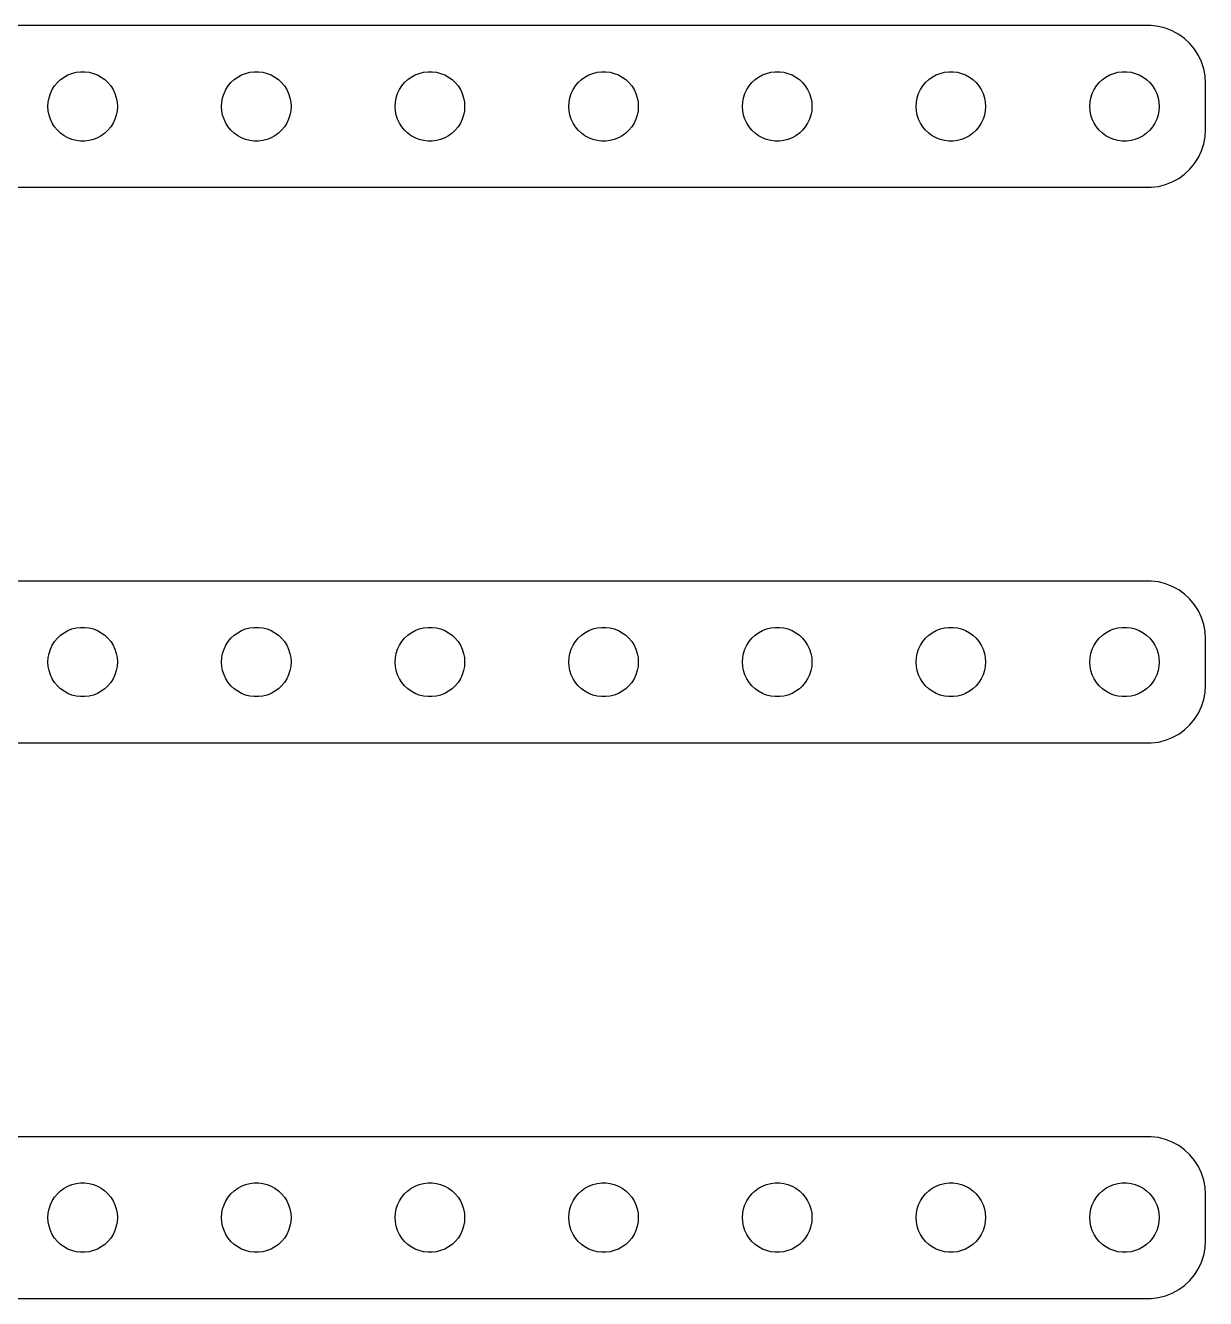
# Model space of a CAD drawing. Header units: metres. Extents: x -48.5 to 48.5, y 44.5 to 99.5.
# Drawn here: x -2.5 to 48.5, y 44.5 to 99.5 of the extents above; entities that cross this region are included whole.
import ezdxf

# ---------------------------------------------------------------- set-up
doc = ezdxf.new("R2010")
doc.units = ezdxf.units.M

msp = doc.modelspace()

# ---------------------------------------------------------------- linework, layer by layer
for p, q in [((46.157, 99.4951), (-46.157, 99.4951)), ((46.4684, 99.4557), (46.157, 99.4951)), ((46.7725, 99.3776), (46.4684, 99.4557)), ((47.0644, 99.2621), (46.7725, 99.3776)), ((47.3396, 99.1108), (47.0644, 99.2621)), ((47.5936, 98.9263), (47.3396, 99.1108)), ((47.8224, 98.7114), (47.5936, 98.9263)), ((48.0225, 98.4695), (47.8224, 98.7114)), ((48.1908, 98.2044), (48.0225, 98.4695)), ((48.3244, 97.9203), (48.1908, 98.2044)), ((48.4214, 97.6217), (48.3244, 97.9203)), ((-0.80373, 97.2665), (-0.63866, 97.3572)), ((-0.63866, 97.3572), (-0.46352, 97.4266)), ((-0.46352, 97.4266), (-0.28107, 97.4734)), ((-0.28107, 97.4734), (-0.09418, 97.497)), ((-0.09418, 97.497), (0.09418, 97.497)), ((0.09418, 97.497), (0.28107, 97.4734)), ((0.28107, 97.4734), (0.46352, 97.4266)), ((0.46352, 97.4266), (0.63866, 97.3572)), ((0.63866, 97.3572), (0.80373, 97.2665)), ((6.69626, 97.2665), (6.86133, 97.3572)), ((6.86133, 97.3572), (7.03647, 97.4266)), ((7.03647, 97.4266), (7.21892, 97.4734)), ((7.21892, 97.4734), (7.40581, 97.497)), ((7.40581, 97.497), (7.59418, 97.497)), ((7.59418, 97.497), (7.78107, 97.4734)), ((7.78107, 97.4734), (7.96352, 97.4266)), ((7.96352, 97.4266), (8.13866, 97.3572)), ((8.13866, 97.3572), (8.30373, 97.2665)), ((14.1963, 97.2665), (14.3613, 97.3572)), ((14.3613, 97.3572), (14.5365, 97.4266)), ((14.5365, 97.4266), (14.7189, 97.4734)), ((14.7189, 97.4734), (14.9058, 97.497)), ((14.9058, 97.497), (15.0942, 97.497)), ((15.0942, 97.497), (15.2811, 97.4734)), ((15.2811, 97.4734), (15.4635, 97.4266)), ((15.4635, 97.4266), (15.6387, 97.3572)), ((15.6387, 97.3572), (15.8037, 97.2665)), ((21.6963, 97.2665), (21.8613, 97.3572)), ((21.8613, 97.3572), (22.0365, 97.4266)), ((22.0365, 97.4266), (22.2189, 97.4734)), ((22.2189, 97.4734), (22.4058, 97.497)), ((22.4058, 97.497), (22.5942, 97.497)), ((22.5942, 97.497), (22.7811, 97.4734)), ((22.7811, 97.4734), (22.9635, 97.4266)), ((22.9635, 97.4266), (23.1387, 97.3572)), ((23.1387, 97.3572), (23.3037, 97.2665)), ((29.1963, 97.2665), (29.3613, 97.3572)), ((29.3613, 97.3572), (29.5365, 97.4266)), ((29.5365, 97.4266), (29.7189, 97.4734)), ((29.7189, 97.4734), (29.9058, 97.497)), ((29.9058, 97.497), (30.0942, 97.497)), ((30.0942, 97.497), (30.2811, 97.4734)), ((30.2811, 97.4734), (30.4635, 97.4266)), ((30.4635, 97.4266), (30.6387, 97.3572)), ((30.6387, 97.3572), (30.8037, 97.2665)), ((36.6963, 97.2665), (36.8613, 97.3572)), ((36.8613, 97.3572), (37.0365, 97.4266)), ((37.0365, 97.4266), (37.2189, 97.4734)), ((37.2189, 97.4734), (37.4058, 97.497)), ((37.4058, 97.497), (37.5942, 97.497)), ((37.5942, 97.497), (37.7811, 97.4734)), ((37.7811, 97.4734), (37.9635, 97.4266)), ((37.9635, 97.4266), (38.1387, 97.3572)), ((38.1387, 97.3572), (38.3037, 97.2665)), ((44.1963, 97.2665), (44.3613, 97.3572)), ((44.3613, 97.3572), (44.5365, 97.4266)), ((44.5365, 97.4266), (44.7189, 97.4734)), ((44.7189, 97.4734), (44.9058, 97.497)), ((44.9058, 97.497), (45.0942, 97.497)), ((45.0942, 97.497), (45.2811, 97.4734)), ((45.2811, 97.4734), (45.4635, 97.4266)), ((45.4635, 97.4266), (45.6387, 97.3572)), ((45.6387, 97.3572), (45.8037, 97.2665)), ((48.4803, 97.3133), (48.4214, 97.6217)), ((-1.31445, 96.7226), (-1.21352, 96.8817)), ((-1.21352, 96.8817), (-1.09344, 97.0268)), ((-1.09344, 97.0268), (-0.95613, 97.1558)), ((-0.95613, 97.1558), (-0.80373, 97.2665)), ((0.80373, 97.2665), (0.95613, 97.1558)), ((0.95613, 97.1558), (1.09344, 97.0268)), ((1.09344, 97.0268), (1.21352, 96.8817)), ((1.21352, 96.8817), (1.31445, 96.7226)), ((6.18553, 96.7226), (6.28647, 96.8817)), ((6.28647, 96.8817), (6.40654, 97.0268)), ((6.40654, 97.0268), (6.54385, 97.1558)), ((6.54385, 97.1558), (6.69626, 97.2665)), ((8.30373, 97.2665), (8.45613, 97.1558)), ((8.45613, 97.1558), (8.59344, 97.0268)), ((8.59344, 97.0268), (8.71352, 96.8817)), ((8.71352, 96.8817), (8.81445, 96.7226)), ((13.6855, 96.7226), (13.7865, 96.8817)), ((13.7865, 96.8817), (13.9065, 97.0268)), ((13.9065, 97.0268), (14.0439, 97.1558)), ((14.0439, 97.1558), (14.1963, 97.2665)), ((15.8037, 97.2665), (15.9561, 97.1558)), ((15.9561, 97.1558), (16.0934, 97.0268)), ((16.0934, 97.0268), (16.2135, 96.8817)), ((16.2135, 96.8817), (16.3145, 96.7226)), ((21.1855, 96.7226), (21.2865, 96.8817)), ((21.2865, 96.8817), (21.4065, 97.0268)), ((21.4065, 97.0268), (21.5439, 97.1558)), ((21.5439, 97.1558), (21.6963, 97.2665)), ((23.3037, 97.2665), (23.4561, 97.1558)), ((23.4561, 97.1558), (23.5934, 97.0268)), ((23.5934, 97.0268), (23.7135, 96.8817)), ((23.7135, 96.8817), (23.8145, 96.7226)), ((28.6855, 96.7226), (28.7865, 96.8817)), ((28.7865, 96.8817), (28.9065, 97.0268)), ((28.9065, 97.0268), (29.0439, 97.1558)), ((29.0439, 97.1558), (29.1963, 97.2665)), ((30.8037, 97.2665), (30.9561, 97.1558)), ((30.9561, 97.1558), (31.0934, 97.0268)), ((31.0934, 97.0268), (31.2135, 96.8817)), ((31.2135, 96.8817), (31.3145, 96.7226)), ((36.1855, 96.7226), (36.2865, 96.8817)), ((36.2865, 96.8817), (36.4065, 97.0268)), ((36.4065, 97.0268), (36.5439, 97.1558)), ((36.5439, 97.1558), (36.6963, 97.2665)), ((38.3037, 97.2665), (38.4561, 97.1558)), ((38.4561, 97.1558), (38.5934, 97.0268)), ((38.5934, 97.0268), (38.7135, 96.8817)), ((38.7135, 96.8817), (38.8145, 96.7226)), ((43.6855, 96.7226), (43.7865, 96.8817)), ((43.7865, 96.8817), (43.9065, 97.0268)), ((43.9065, 97.0268), (44.0439, 97.1558)), ((44.0439, 97.1558), (44.1963, 97.2665)), ((45.8037, 97.2665), (45.9561, 97.1558)), ((45.9561, 97.1558), (46.0934, 97.0268)), ((46.0934, 97.0268), (46.2135, 96.8817)), ((46.2135, 96.8817), (46.3145, 96.7226)), ((48.5, 97), (48.4803, 97.3133)), ((48.5, 95), (48.5, 97)), ((-1.48816, 96.188), (-1.45287, 96.373)), ((-1.45287, 96.373), (-1.39465, 96.5522)), ((-1.39465, 96.5522), (-1.31445, 96.7226)), ((1.31445, 96.7226), (1.39465, 96.5522)), ((1.39465, 96.5522), (1.45287, 96.373)), ((1.45287, 96.373), (1.48816, 96.188)), ((6.01183, 96.188), (6.04712, 96.373)), ((6.04712, 96.373), (6.10533, 96.5522)), ((6.10533, 96.5522), (6.18553, 96.7226)), ((8.81445, 96.7226), (8.89465, 96.5522)), ((8.89465, 96.5522), (8.95287, 96.373)), ((8.95287, 96.373), (8.98816, 96.188)), ((13.5118, 96.188), (13.5471, 96.373)), ((13.5471, 96.373), (13.6053, 96.5522)), ((13.6053, 96.5522), (13.6855, 96.7226)), ((16.3145, 96.7226), (16.3947, 96.5522)), ((16.3947, 96.5522), (16.4529, 96.373)), ((16.4529, 96.373), (16.4882, 96.188)), ((21.0118, 96.188), (21.0471, 96.373)), ((21.0471, 96.373), (21.1053, 96.5522)), ((21.1053, 96.5522), (21.1855, 96.7226)), ((23.8145, 96.7226), (23.8947, 96.5522)), ((23.8947, 96.5522), (23.9529, 96.373)), ((23.9529, 96.373), (23.9882, 96.188)), ((28.5118, 96.188), (28.5471, 96.373)), ((28.5471, 96.373), (28.6053, 96.5522)), ((28.6053, 96.5522), (28.6855, 96.7226)), ((31.3145, 96.7226), (31.3947, 96.5522)), ((31.3947, 96.5522), (31.4529, 96.373)), ((31.4529, 96.373), (31.4882, 96.188)), ((36.0118, 96.188), (36.0471, 96.373)), ((36.0471, 96.373), (36.1053, 96.5522)), ((36.1053, 96.5522), (36.1855, 96.7226)), ((38.8145, 96.7226), (38.8947, 96.5522)), ((38.8947, 96.5522), (38.9529, 96.373)), ((38.9529, 96.373), (38.9882, 96.188)), ((43.5118, 96.188), (43.5471, 96.373)), ((43.5471, 96.373), (43.6053, 96.5522)), ((43.6053, 96.5522), (43.6855, 96.7226)), ((46.3145, 96.7226), (46.3947, 96.5522)), ((46.3947, 96.5522), (46.4529, 96.373)), ((46.4529, 96.373), (46.4882, 96.188)), ((-1.5, 96), (-1.48816, 96.188)), ((-1.48816, 95.812), (-1.5, 96)), ((-1.45287, 95.627), (-1.48816, 95.812)), ((1.48816, 95.812), (1.45287, 95.627)), ((1.48816, 96.188), (1.5, 96)), ((1.5, 96), (1.48816, 95.812)), ((6, 96), (6.01183, 96.188)), ((6.01183, 95.812), (6, 96)), ((6.04712, 95.627), (6.01183, 95.812)), ((8.98816, 95.812), (8.95287, 95.627)), ((8.98816, 96.188), (9, 96)), ((9, 96), (8.98816, 95.812)), ((13.5, 96), (13.5118, 96.188)), ((13.5118, 95.812), (13.5, 96)), ((13.5471, 95.627), (13.5118, 95.812)), ((16.4882, 95.812), (16.4529, 95.627)), ((16.4882, 96.188), (16.5, 96)), ((16.5, 96), (16.4882, 95.812)), ((21, 96), (21.0118, 96.188)), ((21.0118, 95.812), (21, 96)), ((21.0471, 95.627), (21.0118, 95.812)), ((23.9882, 95.812), (23.9529, 95.627)), ((23.9882, 96.188), (24, 96)), ((24, 96), (23.9882, 95.812)), ((28.5, 96), (28.5118, 96.188)), ((28.5118, 95.812), (28.5, 96)), ((28.5471, 95.627), (28.5118, 95.812)), ((31.4882, 95.812), (31.4529, 95.627)), ((31.4882, 96.188), (31.5, 96)), ((31.5, 96), (31.4882, 95.812)), ((36, 96), (36.0118, 96.188)), ((36.0118, 95.812), (36, 96)), ((36.0471, 95.627), (36.0118, 95.812)), ((38.9882, 95.812), (38.9529, 95.627)), ((38.9882, 96.188), (39, 96)), ((39, 96), (38.9882, 95.812)), ((43.5, 96), (43.5118, 96.188)), ((43.5118, 95.812), (43.5, 96)), ((43.5471, 95.627), (43.5118, 95.812)), ((46.4882, 95.812), (46.4529, 95.627)), ((46.4882, 96.188), (46.5, 96)), ((46.5, 96), (46.4882, 95.812)), ((-1.39465, 95.4478), (-1.45287, 95.627)), ((-1.31445, 95.2774), (-1.39465, 95.4478)), ((-1.21352, 95.1183), (-1.31445, 95.2774)), ((1.31445, 95.2774), (1.21352, 95.1183)), ((1.39465, 95.4478), (1.31445, 95.2774)), ((1.45287, 95.627), (1.39465, 95.4478)), ((6.10533, 95.4478), (6.04712, 95.627)), ((6.18553, 95.2774), (6.10533, 95.4478)), ((6.28647, 95.1183), (6.18553, 95.2774)), ((8.81445, 95.2774), (8.71352, 95.1183)), ((8.89465, 95.4478), (8.81445, 95.2774)), ((8.95287, 95.627), (8.89465, 95.4478)), ((13.6053, 95.4478), (13.5471, 95.627)), ((13.6855, 95.2774), (13.6053, 95.4478)), ((13.7865, 95.1183), (13.6855, 95.2774)), ((16.3145, 95.2774), (16.2135, 95.1183)), ((16.3947, 95.4478), (16.3145, 95.2774)), ((16.4529, 95.627), (16.3947, 95.4478)), ((21.1053, 95.4478), (21.0471, 95.627)), ((21.1855, 95.2774), (21.1053, 95.4478)), ((21.2865, 95.1183), (21.1855, 95.2774)), ((23.8145, 95.2774), (23.7135, 95.1183)), ((23.8947, 95.4478), (23.8145, 95.2774)), ((23.9529, 95.627), (23.8947, 95.4478)), ((28.6053, 95.4478), (28.5471, 95.627)), ((28.6855, 95.2774), (28.6053, 95.4478)), ((28.7865, 95.1183), (28.6855, 95.2774)), ((31.3145, 95.2774), (31.2135, 95.1183)), ((31.3947, 95.4478), (31.3145, 95.2774)), ((31.4529, 95.627), (31.3947, 95.4478)), ((36.1053, 95.4478), (36.0471, 95.627)), ((36.1855, 95.2774), (36.1053, 95.4478)), ((36.2865, 95.1183), (36.1855, 95.2774)), ((38.8145, 95.2774), (38.7135, 95.1183)), ((38.8947, 95.4478), (38.8145, 95.2774)), ((38.9529, 95.627), (38.8947, 95.4478)), ((43.6053, 95.4478), (43.5471, 95.627)), ((43.6855, 95.2774), (43.6053, 95.4478)), ((43.7865, 95.1183), (43.6855, 95.2774)), ((46.3145, 95.2774), (46.2135, 95.1183)), ((46.3947, 95.4478), (46.3145, 95.2774)), ((46.4529, 95.627), (46.3947, 95.4478)), ((-1.09344, 94.9732), (-1.21352, 95.1183)), ((-0.95613, 94.8442), (-1.09344, 94.9732)), ((-0.80373, 94.7335), (-0.95613, 94.8442)), ((-0.63866, 94.6428), (-0.80373, 94.7335)), ((-0.46352, 94.5734), (-0.63866, 94.6428)), ((0.63866, 94.6428), (0.46352, 94.5734)), ((0.80373, 94.7335), (0.63866, 94.6428)), ((0.95613, 94.8442), (0.80373, 94.7335)), ((1.09344, 94.9732), (0.95613, 94.8442)), ((1.21352, 95.1183), (1.09344, 94.9732)), ((6.40654, 94.9732), (6.28647, 95.1183)), ((6.54385, 94.8442), (6.40654, 94.9732)), ((6.69626, 94.7335), (6.54385, 94.8442)), ((6.86133, 94.6428), (6.69626, 94.7335)), ((7.03647, 94.5734), (6.86133, 94.6428)), ((8.13866, 94.6428), (7.96352, 94.5734)), ((8.30373, 94.7335), (8.13866, 94.6428)), ((8.45613, 94.8442), (8.30373, 94.7335)), ((8.59344, 94.9732), (8.45613, 94.8442)), ((8.71352, 95.1183), (8.59344, 94.9732)), ((13.9065, 94.9732), (13.7865, 95.1183)), ((14.0439, 94.8442), (13.9065, 94.9732)), ((14.1963, 94.7335), (14.0439, 94.8442)), ((14.3613, 94.6428), (14.1963, 94.7335)), ((14.5365, 94.5734), (14.3613, 94.6428)), ((15.6387, 94.6428), (15.4635, 94.5734)), ((15.8037, 94.7335), (15.6387, 94.6428)), ((15.9561, 94.8442), (15.8037, 94.7335)), ((16.0934, 94.9732), (15.9561, 94.8442)), ((16.2135, 95.1183), (16.0934, 94.9732)), ((21.4065, 94.9732), (21.2865, 95.1183)), ((21.5439, 94.8442), (21.4065, 94.9732)), ((21.6963, 94.7335), (21.5439, 94.8442)), ((21.8613, 94.6428), (21.6963, 94.7335)), ((22.0365, 94.5734), (21.8613, 94.6428)), ((23.1387, 94.6428), (22.9635, 94.5734)), ((23.3037, 94.7335), (23.1387, 94.6428)), ((23.4561, 94.8442), (23.3037, 94.7335)), ((23.5934, 94.9732), (23.4561, 94.8442)), ((23.7135, 95.1183), (23.5934, 94.9732)), ((28.9065, 94.9732), (28.7865, 95.1183)), ((29.0439, 94.8442), (28.9065, 94.9732)), ((29.1963, 94.7335), (29.0439, 94.8442)), ((29.3613, 94.6428), (29.1963, 94.7335)), ((29.5365, 94.5734), (29.3613, 94.6428)), ((30.6387, 94.6428), (30.4635, 94.5734)), ((30.8037, 94.7335), (30.6387, 94.6428)), ((30.9561, 94.8442), (30.8037, 94.7335)), ((31.0934, 94.9732), (30.9561, 94.8442)), ((31.2135, 95.1183), (31.0934, 94.9732)), ((36.4065, 94.9732), (36.2865, 95.1183)), ((36.5439, 94.8442), (36.4065, 94.9732)), ((36.6963, 94.7335), (36.5439, 94.8442)), ((36.8613, 94.6428), (36.6963, 94.7335)), ((37.0365, 94.5734), (36.8613, 94.6428)), ((38.1387, 94.6428), (37.9635, 94.5734)), ((38.3037, 94.7335), (38.1387, 94.6428)), ((38.4561, 94.8442), (38.3037, 94.7335)), ((38.5934, 94.9732), (38.4561, 94.8442)), ((38.7135, 95.1183), (38.5934, 94.9732)), ((43.9065, 94.9732), (43.7865, 95.1183)), ((44.0439, 94.8442), (43.9065, 94.9732)), ((44.1963, 94.7335), (44.0439, 94.8442)), ((44.3613, 94.6428), (44.1963, 94.7335)), ((44.5365, 94.5734), (44.3613, 94.6428)), ((45.6387, 94.6428), (45.4635, 94.5734)), ((45.8037, 94.7335), (45.6387, 94.6428)), ((45.9561, 94.8442), (45.8037, 94.7335)), ((46.0934, 94.9732), (45.9561, 94.8442)), ((46.2135, 95.1183), (46.0934, 94.9732)), ((48.4214, 94.3783), (48.4803, 94.6867)), ((48.4803, 94.6867), (48.5, 95)), ((-0.28107, 94.5266), (-0.46352, 94.5734)), ((-0.09418, 94.503), (-0.28107, 94.5266)), ((0.09418, 94.503), (-0.09418, 94.503)), ((0.28107, 94.5266), (0.09418, 94.503)), ((0.46352, 94.5734), (0.28107, 94.5266)), ((7.21892, 94.5266), (7.03647, 94.5734)), ((7.40581, 94.503), (7.21892, 94.5266)), ((7.59418, 94.503), (7.40581, 94.503)), ((7.78107, 94.5266), (7.59418, 94.503)), ((7.96352, 94.5734), (7.78107, 94.5266)), ((14.7189, 94.5266), (14.5365, 94.5734)), ((14.9058, 94.503), (14.7189, 94.5266)), ((15.0942, 94.503), (14.9058, 94.503)), ((15.2811, 94.5266), (15.0942, 94.503)), ((15.4635, 94.5734), (15.2811, 94.5266)), ((22.2189, 94.5266), (22.0365, 94.5734)), ((22.4058, 94.503), (22.2189, 94.5266)), ((22.5942, 94.503), (22.4058, 94.503)), ((22.7811, 94.5266), (22.5942, 94.503)), ((22.9635, 94.5734), (22.7811, 94.5266)), ((29.7189, 94.5266), (29.5365, 94.5734)), ((29.9058, 94.503), (29.7189, 94.5266)), ((30.0942, 94.503), (29.9058, 94.503)), ((30.2811, 94.5266), (30.0942, 94.503)), ((30.4635, 94.5734), (30.2811, 94.5266)), ((37.2189, 94.5266), (37.0365, 94.5734)), ((37.4058, 94.503), (37.2189, 94.5266)), ((37.5942, 94.503), (37.4058, 94.503)), ((37.7811, 94.5266), (37.5942, 94.503)), ((37.9635, 94.5734), (37.7811, 94.5266)), ((44.7189, 94.5266), (44.5365, 94.5734)), ((44.9058, 94.503), (44.7189, 94.5266)), ((45.0942, 94.503), (44.9058, 94.503)), ((45.2811, 94.5266), (45.0942, 94.503)), ((45.4635, 94.5734), (45.2811, 94.5266)), ((48.1908, 93.7956), (48.3244, 94.0797)), ((48.3244, 94.0797), (48.4214, 94.3783)), ((47.8224, 93.2886), (48.0225, 93.5305)), ((48.0225, 93.5305), (48.1908, 93.7956)), ((47.3396, 92.8892), (47.5936, 93.0737)), ((47.5936, 93.0737), (47.8224, 93.2886)), ((-46.157, 92.5049), (46.157, 92.5049)), ((46.157, 92.5049), (46.4684, 92.5443)), ((46.4684, 92.5443), (46.7725, 92.6224)), ((46.7725, 92.6224), (47.0644, 92.7379)), ((47.0644, 92.7379), (47.3396, 92.8892)), ((46.157, 75.4951), (-46.157, 75.4951)), ((46.4684, 75.4557), (46.157, 75.4951)), ((46.7725, 75.3776), (46.4684, 75.4557)), ((47.0644, 75.2621), (46.7725, 75.3776)), ((47.3396, 75.1108), (47.0644, 75.2621)), ((47.5936, 74.9263), (47.3396, 75.1108)), ((47.8224, 74.7114), (47.5936, 74.9263)), ((48.0225, 74.4695), (47.8224, 74.7114)), ((48.1908, 74.2044), (48.0225, 74.4695)), ((48.3244, 73.9203), (48.1908, 74.2044)), ((48.4214, 73.6217), (48.3244, 73.9203)), ((-1.09344, 73.0268), (-0.95613, 73.1558)), ((-0.95613, 73.1558), (-0.80373, 73.2665)), ((-0.80373, 73.2665), (-0.63866, 73.3572)), ((-0.63866, 73.3572), (-0.46352, 73.4266)), ((-0.46352, 73.4266), (-0.28107, 73.4734)), ((-0.28107, 73.4734), (-0.09418, 73.497)), ((-0.09418, 73.497), (0.09418, 73.497)), ((0.09418, 73.497), (0.28107, 73.4734)), ((0.28107, 73.4734), (0.46352, 73.4266)), ((0.46352, 73.4266), (0.63866, 73.3572)), ((0.63866, 73.3572), (0.80373, 73.2665)), ((0.80373, 73.2665), (0.95613, 73.1558)), ((0.95613, 73.1558), (1.09344, 73.0268)), ((6.40654, 73.0268), (6.54385, 73.1558)), ((6.54385, 73.1558), (6.69626, 73.2665)), ((6.69626, 73.2665), (6.86133, 73.3572)), ((6.86133, 73.3572), (7.03647, 73.4266)), ((7.03647, 73.4266), (7.21892, 73.4734)), ((7.21892, 73.4734), (7.40581, 73.497)), ((7.40581, 73.497), (7.59418, 73.497)), ((7.59418, 73.497), (7.78107, 73.4734)), ((7.78107, 73.4734), (7.96352, 73.4266)), ((7.96352, 73.4266), (8.13866, 73.3572)), ((8.13866, 73.3572), (8.30373, 73.2665)), ((8.30373, 73.2665), (8.45613, 73.1558)), ((8.45613, 73.1558), (8.59344, 73.0268)), ((13.9065, 73.0268), (14.0439, 73.1558)), ((14.0439, 73.1558), (14.1963, 73.2665)), ((14.1963, 73.2665), (14.3613, 73.3572)), ((14.3613, 73.3572), (14.5365, 73.4266)), ((14.5365, 73.4266), (14.7189, 73.4734)), ((14.7189, 73.4734), (14.9058, 73.497)), ((14.9058, 73.497), (15.0942, 73.497)), ((15.0942, 73.497), (15.2811, 73.4734)), ((15.2811, 73.4734), (15.4635, 73.4266)), ((15.4635, 73.4266), (15.6387, 73.3572)), ((15.6387, 73.3572), (15.8037, 73.2665)), ((15.8037, 73.2665), (15.9561, 73.1558)), ((15.9561, 73.1558), (16.0934, 73.0268)), ((21.4065, 73.0268), (21.5439, 73.1558)), ((21.5439, 73.1558), (21.6963, 73.2665)), ((21.6963, 73.2665), (21.8613, 73.3572)), ((21.8613, 73.3572), (22.0365, 73.4266)), ((22.0365, 73.4266), (22.2189, 73.4734)), ((22.2189, 73.4734), (22.4058, 73.497)), ((22.4058, 73.497), (22.5942, 73.497)), ((22.5942, 73.497), (22.7811, 73.4734)), ((22.7811, 73.4734), (22.9635, 73.4266)), ((22.9635, 73.4266), (23.1387, 73.3572)), ((23.1387, 73.3572), (23.3037, 73.2665)), ((23.3037, 73.2665), (23.4561, 73.1558)), ((23.4561, 73.1558), (23.5934, 73.0268)), ((28.9065, 73.0268), (29.0439, 73.1558)), ((29.0439, 73.1558), (29.1963, 73.2665)), ((29.1963, 73.2665), (29.3613, 73.3572)), ((29.3613, 73.3572), (29.5365, 73.4266)), ((29.5365, 73.4266), (29.7189, 73.4734)), ((29.7189, 73.4734), (29.9058, 73.497)), ((29.9058, 73.497), (30.0942, 73.497)), ((30.0942, 73.497), (30.2811, 73.4734)), ((30.2811, 73.4734), (30.4635, 73.4266)), ((30.4635, 73.4266), (30.6387, 73.3572)), ((30.6387, 73.3572), (30.8037, 73.2665)), ((30.8037, 73.2665), (30.9561, 73.1558)), ((30.9561, 73.1558), (31.0934, 73.0268)), ((36.4065, 73.0268), (36.5439, 73.1558)), ((36.5439, 73.1558), (36.6963, 73.2665)), ((36.6963, 73.2665), (36.8613, 73.3572)), ((36.8613, 73.3572), (37.0365, 73.4266)), ((37.0365, 73.4266), (37.2189, 73.4734)), ((37.2189, 73.4734), (37.4058, 73.497)), ((37.4058, 73.497), (37.5942, 73.497)), ((37.5942, 73.497), (37.7811, 73.4734)), ((37.7811, 73.4734), (37.9635, 73.4266)), ((37.9635, 73.4266), (38.1387, 73.3572)), ((38.1387, 73.3572), (38.3037, 73.2665)), ((38.3037, 73.2665), (38.4561, 73.1558)), ((38.4561, 73.1558), (38.5934, 73.0268)), ((43.9065, 73.0268), (44.0439, 73.1558)), ((44.0439, 73.1558), (44.1963, 73.2665)), ((44.1963, 73.2665), (44.3613, 73.3572)), ((44.3613, 73.3572), (44.5365, 73.4266)), ((44.5365, 73.4266), (44.7189, 73.4734)), ((44.7189, 73.4734), (44.9058, 73.497)), ((44.9058, 73.497), (45.0942, 73.497)), ((45.0942, 73.497), (45.2811, 73.4734)), ((45.2811, 73.4734), (45.4635, 73.4266)), ((45.4635, 73.4266), (45.6387, 73.3572)), ((45.6387, 73.3572), (45.8037, 73.2665)), ((45.8037, 73.2665), (45.9561, 73.1558)), ((45.9561, 73.1558), (46.0934, 73.0268)), ((48.4803, 73.3133), (48.4214, 73.6217)), ((48.5, 73), (48.4803, 73.3133)), ((-1.39465, 72.5522), (-1.31445, 72.7226)), ((-1.31445, 72.7226), (-1.21352, 72.8817)), ((-1.21352, 72.8817), (-1.09344, 73.0268)), ((1.09344, 73.0268), (1.21352, 72.8817)), ((1.21352, 72.8817), (1.31445, 72.7226)), ((1.31445, 72.7226), (1.39465, 72.5522)), ((6.10533, 72.5522), (6.18553, 72.7226)), ((6.18553, 72.7226), (6.28647, 72.8817)), ((6.28647, 72.8817), (6.40654, 73.0268)), ((8.59344, 73.0268), (8.71352, 72.8817)), ((8.71352, 72.8817), (8.81445, 72.7226)), ((8.81445, 72.7226), (8.89465, 72.5522)), ((13.6053, 72.5522), (13.6855, 72.7226)), ((13.6855, 72.7226), (13.7865, 72.8817)), ((13.7865, 72.8817), (13.9065, 73.0268)), ((16.0934, 73.0268), (16.2135, 72.8817)), ((16.2135, 72.8817), (16.3145, 72.7226)), ((16.3145, 72.7226), (16.3947, 72.5522)), ((21.1053, 72.5522), (21.1855, 72.7226)), ((21.1855, 72.7226), (21.2865, 72.8817)), ((21.2865, 72.8817), (21.4065, 73.0268)), ((23.5934, 73.0268), (23.7135, 72.8817)), ((23.7135, 72.8817), (23.8145, 72.7226)), ((23.8145, 72.7226), (23.8947, 72.5522)), ((28.6053, 72.5522), (28.6855, 72.7226)), ((28.6855, 72.7226), (28.7865, 72.8817)), ((28.7865, 72.8817), (28.9065, 73.0268)), ((31.0934, 73.0268), (31.2135, 72.8817)), ((31.2135, 72.8817), (31.3145, 72.7226)), ((31.3145, 72.7226), (31.3947, 72.5522)), ((36.1053, 72.5522), (36.1855, 72.7226)), ((36.1855, 72.7226), (36.2865, 72.8817)), ((36.2865, 72.8817), (36.4065, 73.0268)), ((38.5934, 73.0268), (38.7135, 72.8817)), ((38.7135, 72.8817), (38.8145, 72.7226)), ((38.8145, 72.7226), (38.8947, 72.5522)), ((43.6053, 72.5522), (43.6855, 72.7226)), ((43.6855, 72.7226), (43.7865, 72.8817)), ((43.7865, 72.8817), (43.9065, 73.0268)), ((46.0934, 73.0268), (46.2135, 72.8817)), ((46.2135, 72.8817), (46.3145, 72.7226)), ((46.3145, 72.7226), (46.3947, 72.5522)), ((48.5, 71), (48.5, 73)), ((-1.5, 72), (-1.48816, 72.188)), ((-1.48816, 72.188), (-1.45287, 72.373)), ((-1.45287, 72.373), (-1.39465, 72.5522)), ((1.39465, 72.5522), (1.45287, 72.373)), ((1.45287, 72.373), (1.48816, 72.188)), ((1.48816, 72.188), (1.5, 72)), ((6, 72), (6.01183, 72.188)), ((6.01183, 72.188), (6.04712, 72.373)), ((6.04712, 72.373), (6.10533, 72.5522)), ((8.89465, 72.5522), (8.95287, 72.373)), ((8.95287, 72.373), (8.98816, 72.188)), ((8.98816, 72.188), (9, 72)), ((13.5, 72), (13.5118, 72.188)), ((13.5118, 72.188), (13.5471, 72.373)), ((13.5471, 72.373), (13.6053, 72.5522)), ((16.3947, 72.5522), (16.4529, 72.373)), ((16.4529, 72.373), (16.4882, 72.188)), ((16.4882, 72.188), (16.5, 72)), ((21, 72), (21.0118, 72.188)), ((21.0118, 72.188), (21.0471, 72.373)), ((21.0471, 72.373), (21.1053, 72.5522)), ((23.8947, 72.5522), (23.9529, 72.373)), ((23.9529, 72.373), (23.9882, 72.188)), ((23.9882, 72.188), (24, 72)), ((28.5, 72), (28.5118, 72.188)), ((28.5118, 72.188), (28.5471, 72.373)), ((28.5471, 72.373), (28.6053, 72.5522)), ((31.3947, 72.5522), (31.4529, 72.373)), ((31.4529, 72.373), (31.4882, 72.188)), ((31.4882, 72.188), (31.5, 72)), ((36, 72), (36.0118, 72.188)), ((36.0118, 72.188), (36.0471, 72.373)), ((36.0471, 72.373), (36.1053, 72.5522)), ((38.8947, 72.5522), (38.9529, 72.373)), ((38.9529, 72.373), (38.9882, 72.188)), ((38.9882, 72.188), (39, 72)), ((43.5, 72), (43.5118, 72.188)), ((43.5118, 72.188), (43.5471, 72.373)), ((43.5471, 72.373), (43.6053, 72.5522)), ((46.3947, 72.5522), (46.4529, 72.373)), ((46.4529, 72.373), (46.4882, 72.188)), ((46.4882, 72.188), (46.5, 72)), ((-1.48816, 71.812), (-1.5, 72)), ((-1.45287, 71.627), (-1.48816, 71.812)), ((-1.39465, 71.4478), (-1.45287, 71.627)), ((1.45287, 71.627), (1.39465, 71.4478)), ((1.48816, 71.812), (1.45287, 71.627)), ((1.5, 72), (1.48816, 71.812)), ((6.01183, 71.812), (6, 72)), ((6.04712, 71.627), (6.01183, 71.812)), ((6.10533, 71.4478), (6.04712, 71.627)), ((8.95287, 71.627), (8.89465, 71.4478)), ((8.98816, 71.812), (8.95287, 71.627)), ((9, 72), (8.98816, 71.812)), ((13.5118, 71.812), (13.5, 72)), ((13.5471, 71.627), (13.5118, 71.812)), ((13.6053, 71.4478), (13.5471, 71.627)), ((16.4529, 71.627), (16.3947, 71.4478)), ((16.4882, 71.812), (16.4529, 71.627)), ((16.5, 72), (16.4882, 71.812)), ((21.0118, 71.812), (21, 72)), ((21.0471, 71.627), (21.0118, 71.812)), ((21.1053, 71.4478), (21.0471, 71.627)), ((23.9529, 71.627), (23.8947, 71.4478)), ((23.9882, 71.812), (23.9529, 71.627)), ((24, 72), (23.9882, 71.812)), ((28.5118, 71.812), (28.5, 72)), ((28.5471, 71.627), (28.5118, 71.812)), ((28.6053, 71.4478), (28.5471, 71.627)), ((31.4529, 71.627), (31.3947, 71.4478)), ((31.4882, 71.812), (31.4529, 71.627)), ((31.5, 72), (31.4882, 71.812)), ((36.0118, 71.812), (36, 72)), ((36.0471, 71.627), (36.0118, 71.812)), ((36.1053, 71.4478), (36.0471, 71.627)), ((38.9529, 71.627), (38.8947, 71.4478)), ((38.9882, 71.812), (38.9529, 71.627)), ((39, 72), (38.9882, 71.812)), ((43.5118, 71.812), (43.5, 72)), ((43.5471, 71.627), (43.5118, 71.812)), ((43.6053, 71.4478), (43.5471, 71.627)), ((46.4529, 71.627), (46.3947, 71.4478)), ((46.4882, 71.812), (46.4529, 71.627)), ((46.5, 72), (46.4882, 71.812)), ((-1.31445, 71.2774), (-1.39465, 71.4478)), ((-1.21352, 71.1183), (-1.31445, 71.2774)), ((-1.09344, 70.9732), (-1.21352, 71.1183)), ((-0.95613, 70.8442), (-1.09344, 70.9732)), ((1.09344, 70.9732), (0.95613, 70.8442)), ((1.21352, 71.1183), (1.09344, 70.9732)), ((1.31445, 71.2774), (1.21352, 71.1183)), ((1.39465, 71.4478), (1.31445, 71.2774)), ((6.18553, 71.2774), (6.10533, 71.4478)), ((6.28647, 71.1183), (6.18553, 71.2774)), ((6.40654, 70.9732), (6.28647, 71.1183)), ((6.54385, 70.8442), (6.40654, 70.9732)), ((8.59344, 70.9732), (8.45613, 70.8442)), ((8.71352, 71.1183), (8.59344, 70.9732)), ((8.81445, 71.2774), (8.71352, 71.1183)), ((8.89465, 71.4478), (8.81445, 71.2774)), ((13.6855, 71.2774), (13.6053, 71.4478)), ((13.7865, 71.1183), (13.6855, 71.2774)), ((13.9065, 70.9732), (13.7865, 71.1183)), ((14.0439, 70.8442), (13.9065, 70.9732)), ((16.0934, 70.9732), (15.9561, 70.8442)), ((16.2135, 71.1183), (16.0934, 70.9732)), ((16.3145, 71.2774), (16.2135, 71.1183)), ((16.3947, 71.4478), (16.3145, 71.2774)), ((21.1855, 71.2774), (21.1053, 71.4478)), ((21.2865, 71.1183), (21.1855, 71.2774)), ((21.4065, 70.9732), (21.2865, 71.1183)), ((21.5439, 70.8442), (21.4065, 70.9732)), ((23.5934, 70.9732), (23.4561, 70.8442)), ((23.7135, 71.1183), (23.5934, 70.9732)), ((23.8145, 71.2774), (23.7135, 71.1183)), ((23.8947, 71.4478), (23.8145, 71.2774)), ((28.6855, 71.2774), (28.6053, 71.4478)), ((28.7865, 71.1183), (28.6855, 71.2774)), ((28.9065, 70.9732), (28.7865, 71.1183)), ((29.0439, 70.8442), (28.9065, 70.9732)), ((31.0934, 70.9732), (30.9561, 70.8442)), ((31.2135, 71.1183), (31.0934, 70.9732)), ((31.3145, 71.2774), (31.2135, 71.1183)), ((31.3947, 71.4478), (31.3145, 71.2774)), ((36.1855, 71.2774), (36.1053, 71.4478)), ((36.2865, 71.1183), (36.1855, 71.2774)), ((36.4065, 70.9732), (36.2865, 71.1183)), ((36.5439, 70.8442), (36.4065, 70.9732)), ((38.5934, 70.9732), (38.4561, 70.8442)), ((38.7135, 71.1183), (38.5934, 70.9732)), ((38.8145, 71.2774), (38.7135, 71.1183)), ((38.8947, 71.4478), (38.8145, 71.2774)), ((43.6855, 71.2774), (43.6053, 71.4478)), ((43.7865, 71.1183), (43.6855, 71.2774)), ((43.9065, 70.9732), (43.7865, 71.1183)), ((44.0439, 70.8442), (43.9065, 70.9732)), ((46.0934, 70.9732), (45.9561, 70.8442)), ((46.2135, 71.1183), (46.0934, 70.9732)), ((46.3145, 71.2774), (46.2135, 71.1183)), ((46.3947, 71.4478), (46.3145, 71.2774)), ((48.4803, 70.6867), (48.5, 71)), ((-0.80373, 70.7335), (-0.95613, 70.8442)), ((-0.63866, 70.6428), (-0.80373, 70.7335)), ((-0.46352, 70.5734), (-0.63866, 70.6428)), ((-0.28107, 70.5266), (-0.46352, 70.5734)), ((-0.09418, 70.503), (-0.28107, 70.5266)), ((0.09418, 70.503), (-0.09418, 70.503)), ((0.28107, 70.5266), (0.09418, 70.503)), ((0.46352, 70.5734), (0.28107, 70.5266)), ((0.63866, 70.6428), (0.46352, 70.5734)), ((0.80373, 70.7335), (0.63866, 70.6428)), ((0.95613, 70.8442), (0.80373, 70.7335)), ((6.69626, 70.7335), (6.54385, 70.8442)), ((6.86133, 70.6428), (6.69626, 70.7335)), ((7.03647, 70.5734), (6.86133, 70.6428)), ((7.21892, 70.5266), (7.03647, 70.5734)), ((7.40581, 70.503), (7.21892, 70.5266)), ((7.59418, 70.503), (7.40581, 70.503)), ((7.78107, 70.5266), (7.59418, 70.503)), ((7.96352, 70.5734), (7.78107, 70.5266)), ((8.13866, 70.6428), (7.96352, 70.5734)), ((8.30373, 70.7335), (8.13866, 70.6428)), ((8.45613, 70.8442), (8.30373, 70.7335)), ((14.1963, 70.7335), (14.0439, 70.8442)), ((14.3613, 70.6428), (14.1963, 70.7335)), ((14.5365, 70.5734), (14.3613, 70.6428)), ((14.7189, 70.5266), (14.5365, 70.5734)), ((14.9058, 70.503), (14.7189, 70.5266)), ((15.0942, 70.503), (14.9058, 70.503)), ((15.2811, 70.5266), (15.0942, 70.503)), ((15.4635, 70.5734), (15.2811, 70.5266)), ((15.6387, 70.6428), (15.4635, 70.5734)), ((15.8037, 70.7335), (15.6387, 70.6428)), ((15.9561, 70.8442), (15.8037, 70.7335)), ((21.6963, 70.7335), (21.5439, 70.8442)), ((21.8613, 70.6428), (21.6963, 70.7335)), ((22.0365, 70.5734), (21.8613, 70.6428)), ((22.2189, 70.5266), (22.0365, 70.5734)), ((22.4058, 70.503), (22.2189, 70.5266)), ((22.5942, 70.503), (22.4058, 70.503)), ((22.7811, 70.5266), (22.5942, 70.503)), ((22.9635, 70.5734), (22.7811, 70.5266)), ((23.1387, 70.6428), (22.9635, 70.5734)), ((23.3037, 70.7335), (23.1387, 70.6428)), ((23.4561, 70.8442), (23.3037, 70.7335)), ((29.1963, 70.7335), (29.0439, 70.8442)), ((29.3613, 70.6428), (29.1963, 70.7335)), ((29.5365, 70.5734), (29.3613, 70.6428)), ((29.7189, 70.5266), (29.5365, 70.5734)), ((29.9058, 70.503), (29.7189, 70.5266)), ((30.0942, 70.503), (29.9058, 70.503)), ((30.2811, 70.5266), (30.0942, 70.503)), ((30.4635, 70.5734), (30.2811, 70.5266)), ((30.6387, 70.6428), (30.4635, 70.5734)), ((30.8037, 70.7335), (30.6387, 70.6428)), ((30.9561, 70.8442), (30.8037, 70.7335)), ((36.6963, 70.7335), (36.5439, 70.8442)), ((36.8613, 70.6428), (36.6963, 70.7335)), ((37.0365, 70.5734), (36.8613, 70.6428)), ((37.2189, 70.5266), (37.0365, 70.5734)), ((37.4058, 70.503), (37.2189, 70.5266)), ((37.5942, 70.503), (37.4058, 70.503)), ((37.7811, 70.5266), (37.5942, 70.503)), ((37.9635, 70.5734), (37.7811, 70.5266)), ((38.1387, 70.6428), (37.9635, 70.5734)), ((38.3037, 70.7335), (38.1387, 70.6428)), ((38.4561, 70.8442), (38.3037, 70.7335)), ((44.1963, 70.7335), (44.0439, 70.8442)), ((44.3613, 70.6428), (44.1963, 70.7335)), ((44.5365, 70.5734), (44.3613, 70.6428)), ((44.7189, 70.5266), (44.5365, 70.5734)), ((44.9058, 70.503), (44.7189, 70.5266)), ((45.0942, 70.503), (44.9058, 70.503)), ((45.2811, 70.5266), (45.0942, 70.503)), ((45.4635, 70.5734), (45.2811, 70.5266)), ((45.6387, 70.6428), (45.4635, 70.5734)), ((45.8037, 70.7335), (45.6387, 70.6428)), ((45.9561, 70.8442), (45.8037, 70.7335)), ((48.4214, 70.3783), (48.4803, 70.6867)), ((48.1908, 69.7956), (48.3244, 70.0797)), ((48.3244, 70.0797), (48.4214, 70.3783)), ((47.5936, 69.0737), (47.8224, 69.2886)), ((47.8224, 69.2886), (48.0225, 69.5305)), ((48.0225, 69.5305), (48.1908, 69.7956)), ((46.7725, 68.6224), (47.0644, 68.7379)), ((47.0644, 68.7379), (47.3396, 68.8892)), ((47.3396, 68.8892), (47.5936, 69.0737)), ((-46.157, 68.5049), (46.157, 68.5049)), ((46.157, 68.5049), (46.4684, 68.5443)), ((46.4684, 68.5443), (46.7725, 68.6224)), ((46.157, 51.4951), (-46.157, 51.4951)), ((46.4684, 51.4557), (46.157, 51.4951)), ((46.7725, 51.3776), (46.4684, 51.4557)), ((47.0644, 51.2621), (46.7725, 51.3776)), ((47.3396, 51.1108), (47.0644, 51.2621)), ((47.5936, 50.9263), (47.3396, 51.1108)), ((47.8224, 50.7114), (47.5936, 50.9263)), ((48.0225, 50.4695), (47.8224, 50.7114)), ((48.1908, 50.2044), (48.0225, 50.4695)), ((48.3244, 49.9203), (48.1908, 50.2044)), ((-0.28107, 49.4734), (-0.09418, 49.497)), ((-0.09418, 49.497), (0.09418, 49.497)), ((0.09418, 49.497), (0.28107, 49.4734)), ((7.21892, 49.4734), (7.40581, 49.497)), ((7.40581, 49.497), (7.59418, 49.497)), ((7.59418, 49.497), (7.78107, 49.4734)), ((14.7189, 49.4734), (14.9058, 49.497)), ((14.9058, 49.497), (15.0942, 49.497)), ((15.0942, 49.497), (15.2811, 49.4734)), ((22.2189, 49.4734), (22.4058, 49.497)), ((22.4058, 49.497), (22.5942, 49.497)), ((22.5942, 49.497), (22.7811, 49.4734)), ((29.7189, 49.4734), (29.9058, 49.497)), ((29.9058, 49.497), (30.0942, 49.497)), ((30.0942, 49.497), (30.2811, 49.4734)), ((37.2189, 49.4734), (37.4058, 49.497)), ((37.4058, 49.497), (37.5942, 49.497)), ((37.5942, 49.497), (37.7811, 49.4734)), ((44.7189, 49.4734), (44.9058, 49.497)), ((44.9058, 49.497), (45.0942, 49.497)), ((45.0942, 49.497), (45.2811, 49.4734)), ((48.4214, 49.6217), (48.3244, 49.9203)), ((48.4803, 49.3133), (48.4214, 49.6217)), ((-1.21352, 48.8817), (-1.09344, 49.0268)), ((-1.09344, 49.0268), (-0.95613, 49.1558)), ((-0.95613, 49.1558), (-0.80373, 49.2665)), ((-0.80373, 49.2665), (-0.63866, 49.3572)), ((-0.63866, 49.3572), (-0.46352, 49.4266)), ((-0.46352, 49.4266), (-0.28107, 49.4734)), ((0.28107, 49.4734), (0.46352, 49.4266)), ((0.46352, 49.4266), (0.63866, 49.3572)), ((0.63866, 49.3572), (0.80373, 49.2665)), ((0.80373, 49.2665), (0.95613, 49.1558)), ((0.95613, 49.1558), (1.09344, 49.0268)), ((1.09344, 49.0268), (1.21352, 48.8817)), ((6.28647, 48.8817), (6.40654, 49.0268)), ((6.40654, 49.0268), (6.54385, 49.1558)), ((6.54385, 49.1558), (6.69626, 49.2665)), ((6.69626, 49.2665), (6.86133, 49.3572)), ((6.86133, 49.3572), (7.03647, 49.4266)), ((7.03647, 49.4266), (7.21892, 49.4734)), ((7.78107, 49.4734), (7.96352, 49.4266)), ((7.96352, 49.4266), (8.13866, 49.3572)), ((8.13866, 49.3572), (8.30373, 49.2665)), ((8.30373, 49.2665), (8.45613, 49.1558)), ((8.45613, 49.1558), (8.59344, 49.0268)), ((8.59344, 49.0268), (8.71352, 48.8817)), ((13.7865, 48.8817), (13.9065, 49.0268)), ((13.9065, 49.0268), (14.0439, 49.1558)), ((14.0439, 49.1558), (14.1963, 49.2665)), ((14.1963, 49.2665), (14.3613, 49.3572)), ((14.3613, 49.3572), (14.5365, 49.4266)), ((14.5365, 49.4266), (14.7189, 49.4734)), ((15.2811, 49.4734), (15.4635, 49.4266)), ((15.4635, 49.4266), (15.6387, 49.3572)), ((15.6387, 49.3572), (15.8037, 49.2665)), ((15.8037, 49.2665), (15.9561, 49.1558)), ((15.9561, 49.1558), (16.0934, 49.0268)), ((16.0934, 49.0268), (16.2135, 48.8817)), ((21.2865, 48.8817), (21.4065, 49.0268)), ((21.4065, 49.0268), (21.5439, 49.1558)), ((21.5439, 49.1558), (21.6963, 49.2665)), ((21.6963, 49.2665), (21.8613, 49.3572)), ((21.8613, 49.3572), (22.0365, 49.4266)), ((22.0365, 49.4266), (22.2189, 49.4734)), ((22.7811, 49.4734), (22.9635, 49.4266)), ((22.9635, 49.4266), (23.1387, 49.3572)), ((23.1387, 49.3572), (23.3037, 49.2665)), ((23.3037, 49.2665), (23.4561, 49.1558)), ((23.4561, 49.1558), (23.5934, 49.0268)), ((23.5934, 49.0268), (23.7135, 48.8817)), ((28.7865, 48.8817), (28.9065, 49.0268)), ((28.9065, 49.0268), (29.0439, 49.1558)), ((29.0439, 49.1558), (29.1963, 49.2665)), ((29.1963, 49.2665), (29.3613, 49.3572)), ((29.3613, 49.3572), (29.5365, 49.4266)), ((29.5365, 49.4266), (29.7189, 49.4734)), ((30.2811, 49.4734), (30.4635, 49.4266)), ((30.4635, 49.4266), (30.6387, 49.3572)), ((30.6387, 49.3572), (30.8037, 49.2665)), ((30.8037, 49.2665), (30.9561, 49.1558)), ((30.9561, 49.1558), (31.0934, 49.0268)), ((31.0934, 49.0268), (31.2135, 48.8817)), ((36.2865, 48.8817), (36.4065, 49.0268)), ((36.4065, 49.0268), (36.5439, 49.1558)), ((36.5439, 49.1558), (36.6963, 49.2665)), ((36.6963, 49.2665), (36.8613, 49.3572)), ((36.8613, 49.3572), (37.0365, 49.4266)), ((37.0365, 49.4266), (37.2189, 49.4734)), ((37.7811, 49.4734), (37.9635, 49.4266)), ((37.9635, 49.4266), (38.1387, 49.3572)), ((38.1387, 49.3572), (38.3037, 49.2665)), ((38.3037, 49.2665), (38.4561, 49.1558)), ((38.4561, 49.1558), (38.5934, 49.0268)), ((38.5934, 49.0268), (38.7135, 48.8817)), ((43.7865, 48.8817), (43.9065, 49.0268)), ((43.9065, 49.0268), (44.0439, 49.1558)), ((44.0439, 49.1558), (44.1963, 49.2665)), ((44.1963, 49.2665), (44.3613, 49.3572)), ((44.3613, 49.3572), (44.5365, 49.4266)), ((44.5365, 49.4266), (44.7189, 49.4734)), ((45.2811, 49.4734), (45.4635, 49.4266)), ((45.4635, 49.4266), (45.6387, 49.3572)), ((45.6387, 49.3572), (45.8037, 49.2665)), ((45.8037, 49.2665), (45.9561, 49.1558)), ((45.9561, 49.1558), (46.0934, 49.0268)), ((46.0934, 49.0268), (46.2135, 48.8817)), ((48.5, 49), (48.4803, 49.3133)), ((48.5, 47), (48.5, 49)), ((-1.45287, 48.373), (-1.39465, 48.5522)), ((-1.39465, 48.5522), (-1.31445, 48.7226)), ((-1.31445, 48.7226), (-1.21352, 48.8817)), ((1.21352, 48.8817), (1.31445, 48.7226)), ((1.31445, 48.7226), (1.39465, 48.5522)), ((1.39465, 48.5522), (1.45287, 48.373)), ((6.04712, 48.373), (6.10533, 48.5522)), ((6.10533, 48.5522), (6.18553, 48.7226)), ((6.18553, 48.7226), (6.28647, 48.8817)), ((8.71352, 48.8817), (8.81445, 48.7226)), ((8.81445, 48.7226), (8.89465, 48.5522)), ((8.89465, 48.5522), (8.95287, 48.373)), ((13.5471, 48.373), (13.6053, 48.5522)), ((13.6053, 48.5522), (13.6855, 48.7226)), ((13.6855, 48.7226), (13.7865, 48.8817)), ((16.2135, 48.8817), (16.3145, 48.7226)), ((16.3145, 48.7226), (16.3947, 48.5522)), ((16.3947, 48.5522), (16.4529, 48.373)), ((21.0471, 48.373), (21.1053, 48.5522)), ((21.1053, 48.5522), (21.1855, 48.7226)), ((21.1855, 48.7226), (21.2865, 48.8817)), ((23.7135, 48.8817), (23.8145, 48.7226)), ((23.8145, 48.7226), (23.8947, 48.5522)), ((23.8947, 48.5522), (23.9529, 48.373)), ((28.5471, 48.373), (28.6053, 48.5522)), ((28.6053, 48.5522), (28.6855, 48.7226)), ((28.6855, 48.7226), (28.7865, 48.8817)), ((31.2135, 48.8817), (31.3145, 48.7226)), ((31.3145, 48.7226), (31.3947, 48.5522)), ((31.3947, 48.5522), (31.4529, 48.373)), ((36.0471, 48.373), (36.1053, 48.5522)), ((36.1053, 48.5522), (36.1855, 48.7226)), ((36.1855, 48.7226), (36.2865, 48.8817)), ((38.7135, 48.8817), (38.8145, 48.7226)), ((38.8145, 48.7226), (38.8947, 48.5522)), ((38.8947, 48.5522), (38.9529, 48.373)), ((43.5471, 48.373), (43.6053, 48.5522)), ((43.6053, 48.5522), (43.6855, 48.7226)), ((43.6855, 48.7226), (43.7865, 48.8817)), ((46.2135, 48.8817), (46.3145, 48.7226)), ((46.3145, 48.7226), (46.3947, 48.5522)), ((46.3947, 48.5522), (46.4529, 48.373)), ((-1.5, 48), (-1.48816, 48.188)), ((-1.48816, 47.812), (-1.5, 48)), ((-1.48816, 48.188), (-1.45287, 48.373)), ((1.45287, 48.373), (1.48816, 48.188)), ((1.48816, 48.188), (1.5, 48)), ((1.5, 48), (1.48816, 47.812)), ((6, 48), (6.01183, 48.188)), ((6.01183, 47.812), (6, 48)), ((6.01183, 48.188), (6.04712, 48.373)), ((8.95287, 48.373), (8.98816, 48.188)), ((8.98816, 48.188), (9, 48)), ((9, 48), (8.98816, 47.812)), ((13.5, 48), (13.5118, 48.188)), ((13.5118, 47.812), (13.5, 48)), ((13.5118, 48.188), (13.5471, 48.373)), ((16.4529, 48.373), (16.4882, 48.188)), ((16.4882, 48.188), (16.5, 48)), ((16.5, 48), (16.4882, 47.812)), ((21, 48), (21.0118, 48.188)), ((21.0118, 47.812), (21, 48)), ((21.0118, 48.188), (21.0471, 48.373)), ((23.9529, 48.373), (23.9882, 48.188)), ((23.9882, 48.188), (24, 48)), ((24, 48), (23.9882, 47.812)), ((28.5, 48), (28.5118, 48.188)), ((28.5118, 47.812), (28.5, 48)), ((28.5118, 48.188), (28.5471, 48.373)), ((31.4529, 48.373), (31.4882, 48.188)), ((31.4882, 48.188), (31.5, 48)), ((31.5, 48), (31.4882, 47.812)), ((36, 48), (36.0118, 48.188)), ((36.0118, 47.812), (36, 48)), ((36.0118, 48.188), (36.0471, 48.373)), ((38.9529, 48.373), (38.9882, 48.188)), ((38.9882, 48.188), (39, 48)), ((39, 48), (38.9882, 47.812)), ((43.5, 48), (43.5118, 48.188)), ((43.5118, 47.812), (43.5, 48)), ((43.5118, 48.188), (43.5471, 48.373)), ((46.4529, 48.373), (46.4882, 48.188)), ((46.4882, 48.188), (46.5, 48)), ((46.5, 48), (46.4882, 47.812)), ((-1.45287, 47.627), (-1.48816, 47.812)), ((-1.39465, 47.4478), (-1.45287, 47.627)), ((-1.31445, 47.2774), (-1.39465, 47.4478)), ((1.39465, 47.4478), (1.31445, 47.2774)), ((1.45287, 47.627), (1.39465, 47.4478)), ((1.48816, 47.812), (1.45287, 47.627)), ((6.04712, 47.627), (6.01183, 47.812)), ((6.10533, 47.4478), (6.04712, 47.627)), ((6.18553, 47.2774), (6.10533, 47.4478)), ((8.89465, 47.4478), (8.81445, 47.2774)), ((8.95287, 47.627), (8.89465, 47.4478)), ((8.98816, 47.812), (8.95287, 47.627)), ((13.5471, 47.627), (13.5118, 47.812)), ((13.6053, 47.4478), (13.5471, 47.627)), ((13.6855, 47.2774), (13.6053, 47.4478)), ((16.3947, 47.4478), (16.3145, 47.2774)), ((16.4529, 47.627), (16.3947, 47.4478)), ((16.4882, 47.812), (16.4529, 47.627)), ((21.0471, 47.627), (21.0118, 47.812)), ((21.1053, 47.4478), (21.0471, 47.627)), ((21.1855, 47.2774), (21.1053, 47.4478)), ((23.8947, 47.4478), (23.8145, 47.2774)), ((23.9529, 47.627), (23.8947, 47.4478)), ((23.9882, 47.812), (23.9529, 47.627)), ((28.5471, 47.627), (28.5118, 47.812)), ((28.6053, 47.4478), (28.5471, 47.627)), ((28.6855, 47.2774), (28.6053, 47.4478)), ((31.3947, 47.4478), (31.3145, 47.2774)), ((31.4529, 47.627), (31.3947, 47.4478)), ((31.4882, 47.812), (31.4529, 47.627)), ((36.0471, 47.627), (36.0118, 47.812)), ((36.1053, 47.4478), (36.0471, 47.627)), ((36.1855, 47.2774), (36.1053, 47.4478)), ((38.8947, 47.4478), (38.8145, 47.2774)), ((38.9529, 47.627), (38.8947, 47.4478)), ((38.9882, 47.812), (38.9529, 47.627)), ((43.5471, 47.627), (43.5118, 47.812)), ((43.6053, 47.4478), (43.5471, 47.627)), ((43.6855, 47.2774), (43.6053, 47.4478)), ((46.3947, 47.4478), (46.3145, 47.2774)), ((46.4529, 47.627), (46.3947, 47.4478)), ((46.4882, 47.812), (46.4529, 47.627)), ((-1.21352, 47.1183), (-1.31445, 47.2774)), ((-1.09344, 46.9732), (-1.21352, 47.1183)), ((-0.95613, 46.8442), (-1.09344, 46.9732)), ((-0.80373, 46.7335), (-0.95613, 46.8442)), ((0.95613, 46.8442), (0.80373, 46.7335)), ((1.09344, 46.9732), (0.95613, 46.8442)), ((1.21352, 47.1183), (1.09344, 46.9732)), ((1.31445, 47.2774), (1.21352, 47.1183)), ((6.28647, 47.1183), (6.18553, 47.2774)), ((6.40654, 46.9732), (6.28647, 47.1183)), ((6.54385, 46.8442), (6.40654, 46.9732)), ((6.69626, 46.7335), (6.54385, 46.8442)), ((8.45613, 46.8442), (8.30373, 46.7335)), ((8.59344, 46.9732), (8.45613, 46.8442)), ((8.71352, 47.1183), (8.59344, 46.9732)), ((8.81445, 47.2774), (8.71352, 47.1183)), ((13.7865, 47.1183), (13.6855, 47.2774)), ((13.9065, 46.9732), (13.7865, 47.1183)), ((14.0439, 46.8442), (13.9065, 46.9732)), ((14.1963, 46.7335), (14.0439, 46.8442)), ((15.9561, 46.8442), (15.8037, 46.7335)), ((16.0934, 46.9732), (15.9561, 46.8442)), ((16.2135, 47.1183), (16.0934, 46.9732)), ((16.3145, 47.2774), (16.2135, 47.1183)), ((21.2865, 47.1183), (21.1855, 47.2774)), ((21.4065, 46.9732), (21.2865, 47.1183)), ((21.5439, 46.8442), (21.4065, 46.9732)), ((21.6963, 46.7335), (21.5439, 46.8442)), ((23.4561, 46.8442), (23.3037, 46.7335)), ((23.5934, 46.9732), (23.4561, 46.8442)), ((23.7135, 47.1183), (23.5934, 46.9732)), ((23.8145, 47.2774), (23.7135, 47.1183)), ((28.7865, 47.1183), (28.6855, 47.2774)), ((28.9065, 46.9732), (28.7865, 47.1183)), ((29.0439, 46.8442), (28.9065, 46.9732)), ((29.1963, 46.7335), (29.0439, 46.8442)), ((30.9561, 46.8442), (30.8037, 46.7335)), ((31.0934, 46.9732), (30.9561, 46.8442)), ((31.2135, 47.1183), (31.0934, 46.9732)), ((31.3145, 47.2774), (31.2135, 47.1183)), ((36.2865, 47.1183), (36.1855, 47.2774)), ((36.4065, 46.9732), (36.2865, 47.1183)), ((36.5439, 46.8442), (36.4065, 46.9732)), ((36.6963, 46.7335), (36.5439, 46.8442)), ((38.4561, 46.8442), (38.3037, 46.7335)), ((38.5934, 46.9732), (38.4561, 46.8442)), ((38.7135, 47.1183), (38.5934, 46.9732)), ((38.8145, 47.2774), (38.7135, 47.1183)), ((43.7865, 47.1183), (43.6855, 47.2774)), ((43.9065, 46.9732), (43.7865, 47.1183)), ((44.0439, 46.8442), (43.9065, 46.9732)), ((44.1963, 46.7335), (44.0439, 46.8442)), ((45.9561, 46.8442), (45.8037, 46.7335)), ((46.0934, 46.9732), (45.9561, 46.8442)), ((46.2135, 47.1183), (46.0934, 46.9732)), ((46.3145, 47.2774), (46.2135, 47.1183)), ((48.4803, 46.6867), (48.5, 47)), ((-0.63866, 46.6428), (-0.80373, 46.7335)), ((-0.46352, 46.5734), (-0.63866, 46.6428)), ((-0.28107, 46.5266), (-0.46352, 46.5734)), ((-0.09418, 46.503), (-0.28107, 46.5266)), ((0.09418, 46.503), (-0.09418, 46.503)), ((0.28107, 46.5266), (0.09418, 46.503)), ((0.46352, 46.5734), (0.28107, 46.5266)), ((0.63866, 46.6428), (0.46352, 46.5734)), ((0.80373, 46.7335), (0.63866, 46.6428)), ((6.86133, 46.6428), (6.69626, 46.7335)), ((7.03647, 46.5734), (6.86133, 46.6428)), ((7.21892, 46.5266), (7.03647, 46.5734)), ((7.40581, 46.503), (7.21892, 46.5266)), ((7.59418, 46.503), (7.40581, 46.503)), ((7.78107, 46.5266), (7.59418, 46.503)), ((7.96352, 46.5734), (7.78107, 46.5266)), ((8.13866, 46.6428), (7.96352, 46.5734)), ((8.30373, 46.7335), (8.13866, 46.6428)), ((14.3613, 46.6428), (14.1963, 46.7335)), ((14.5365, 46.5734), (14.3613, 46.6428)), ((14.7189, 46.5266), (14.5365, 46.5734)), ((14.9058, 46.503), (14.7189, 46.5266)), ((15.0942, 46.503), (14.9058, 46.503)), ((15.2811, 46.5266), (15.0942, 46.503)), ((15.4635, 46.5734), (15.2811, 46.5266)), ((15.6387, 46.6428), (15.4635, 46.5734)), ((15.8037, 46.7335), (15.6387, 46.6428)), ((21.8613, 46.6428), (21.6963, 46.7335)), ((22.0365, 46.5734), (21.8613, 46.6428)), ((22.2189, 46.5266), (22.0365, 46.5734)), ((22.4058, 46.503), (22.2189, 46.5266)), ((22.5942, 46.503), (22.4058, 46.503)), ((22.7811, 46.5266), (22.5942, 46.503)), ((22.9635, 46.5734), (22.7811, 46.5266)), ((23.1387, 46.6428), (22.9635, 46.5734)), ((23.3037, 46.7335), (23.1387, 46.6428)), ((29.3613, 46.6428), (29.1963, 46.7335)), ((29.5365, 46.5734), (29.3613, 46.6428)), ((29.7189, 46.5266), (29.5365, 46.5734)), ((29.9058, 46.503), (29.7189, 46.5266)), ((30.0942, 46.503), (29.9058, 46.503)), ((30.2811, 46.5266), (30.0942, 46.503)), ((30.4635, 46.5734), (30.2811, 46.5266)), ((30.6387, 46.6428), (30.4635, 46.5734)), ((30.8037, 46.7335), (30.6387, 46.6428)), ((36.8613, 46.6428), (36.6963, 46.7335)), ((37.0365, 46.5734), (36.8613, 46.6428)), ((37.2189, 46.5266), (37.0365, 46.5734)), ((37.4058, 46.503), (37.2189, 46.5266)), ((37.5942, 46.503), (37.4058, 46.503)), ((37.7811, 46.5266), (37.5942, 46.503)), ((37.9635, 46.5734), (37.7811, 46.5266)), ((38.1387, 46.6428), (37.9635, 46.5734)), ((38.3037, 46.7335), (38.1387, 46.6428)), ((44.3613, 46.6428), (44.1963, 46.7335)), ((44.5365, 46.5734), (44.3613, 46.6428)), ((44.7189, 46.5266), (44.5365, 46.5734)), ((44.9058, 46.503), (44.7189, 46.5266)), ((45.0942, 46.503), (44.9058, 46.503)), ((45.2811, 46.5266), (45.0942, 46.503)), ((45.4635, 46.5734), (45.2811, 46.5266)), ((45.6387, 46.6428), (45.4635, 46.5734)), ((45.8037, 46.7335), (45.6387, 46.6428)), ((48.3244, 46.0797), (48.4214, 46.3783)), ((48.4214, 46.3783), (48.4803, 46.6867)), ((48.0225, 45.5305), (48.1908, 45.7956)), ((48.1908, 45.7956), (48.3244, 46.0797)), ((47.5936, 45.0737), (47.8224, 45.2886)), ((47.8224, 45.2886), (48.0225, 45.5305)), ((46.157, 44.5049), (46.4684, 44.5443)), ((46.4684, 44.5443), (46.7725, 44.6224)), ((46.7725, 44.6224), (47.0644, 44.7379)), ((47.0644, 44.7379), (47.3396, 44.8892)), ((47.3396, 44.8892), (47.5936, 45.0737)), ((-46.157, 44.5049), (46.157, 44.5049))]:
    msp.add_line(p, q)

doc.saveas('drawing.dxf')
